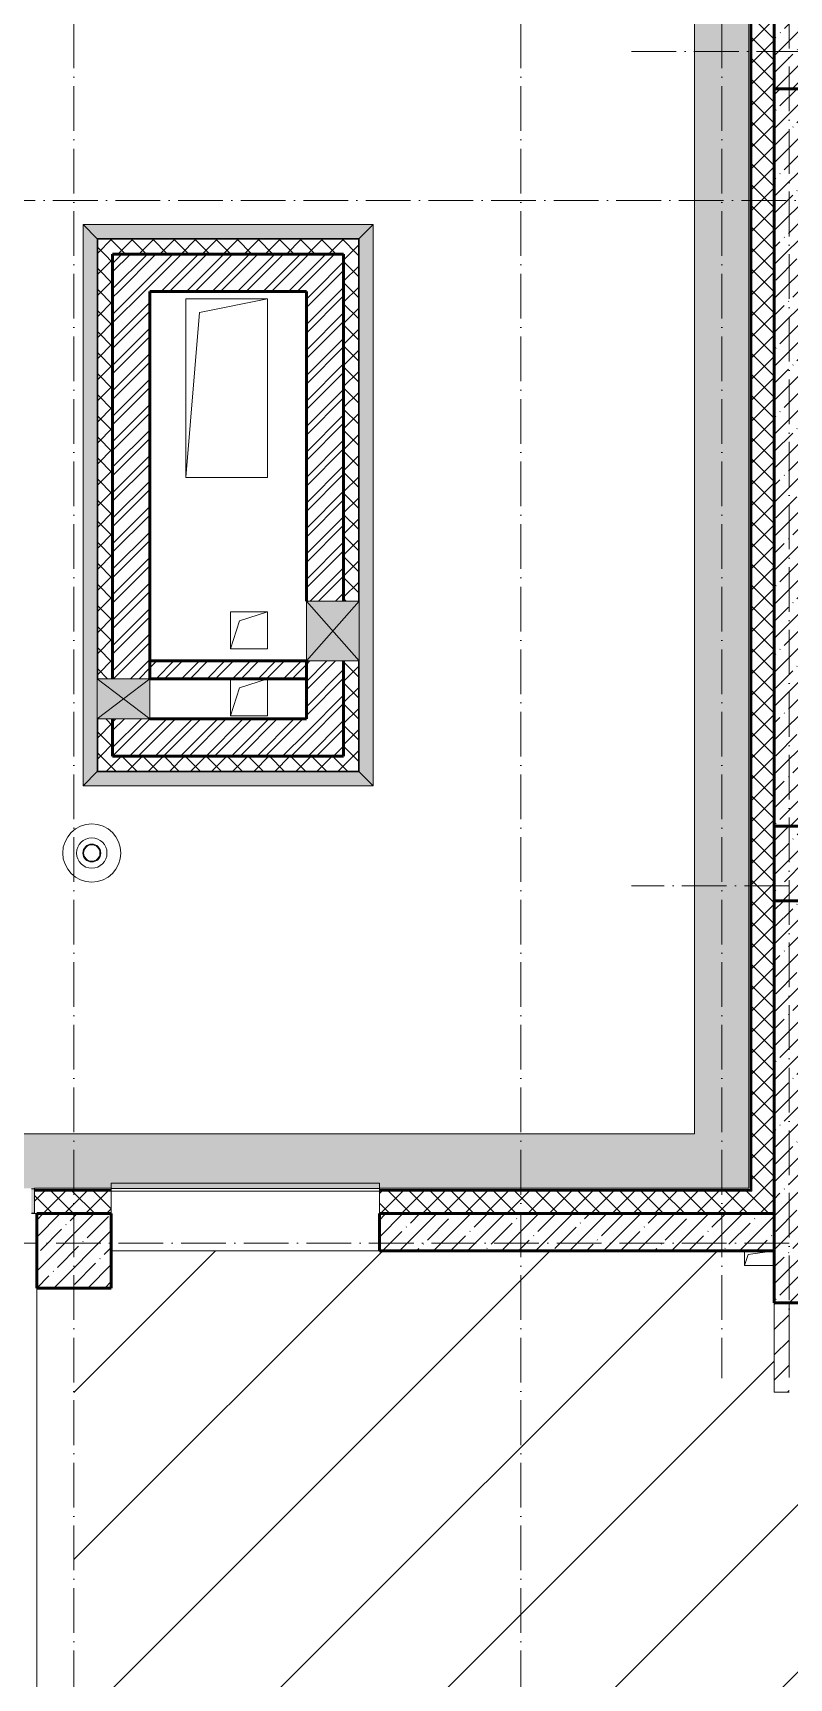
# Model space of a CAD drawing. Header units: millimetres. Extents: x -17017 to 628417, y -109036 to 199237.
# Drawn here: x 561793 to 566868, y 155446 to 166490 of the extents above; entities that cross this region are included whole.
import ezdxf

# ---------------------------------------------------------------- set-up
doc = ezdxf.new("R2010")
doc.units = ezdxf.units.MM
doc.linetypes.add('50_200_ШТРИХ_1Т_ш5_п1_п1_', pattern=[700, 500, -100, 0, -100])
for name, color, linetype, lineweight in [('3.1) ЖБ окна 1.2 м', 102, 'Continuous', 30), ('A-DETL-GENF-OTLN', 7, 'Continuous', 9), ('A-FLOR-____-OTLN', 7, 'Continuous', 9), ('A-GENM-____-OTLN', 7, 'Continuous', 9), ('A-GLAZ-____-OTLN', 7, 'Continuous', 9), ('A-WALL-____-MCUT-1', 7, 'Continuous', 9), ('A-WALL-____-MCUT-2', 7, 'Continuous', 50), ('A-WALL-____-OTLN', 7, 'Continuous', 9), ('A-WALL-____-PATT-1', 7, 'Continuous', 9), ('A-WALL-FNSH-MCUT-1', 7, 'Continuous', 9), ('S-COLS-____-MCUT', 7, 'Continuous', 50), ('S-COLS-____-OTLN', 7, 'Continuous', 9), ('S-GRID-____-OTLN-1', 7, '50_200_ШТРИХ_1Т_ш5_п1_п1_', 9), ('стяжа', 7, 'Continuous', 30)]:
    doc.layers.add(name, color=color, linetype=linetype, lineweight=lineweight)
doc.layers.add('A-GLAZ-____-OTLN-1', color=7, linetype='Continuous', lineweight=9, true_color=0xc0c0c0)
pattern_1 = [(45, (516567.8, 90784.41), (-70.71068, 70.71068), []), (135, (516567.8, 90784.41), (-70.71068, -70.71068), [])]
pattern_2 = [(45, (516567.8, 90784.41), (-114.04925, 114.04925), []), (45, (516681.85, 90784.41), (-114.04925, 114.04925), [201.612, -40.322, 3.353, -36.97])]
pattern_3 = [(45, (516567.8, 90784.41), (-85.53659, 85.53659), []), (45, (516624.82, 90784.41), (-85.53659, 85.53659), [])]

# ---------------------------------------------------------------- blocks, each defined once
blk = doc.blocks.new('BSC_Колонна _Прямоугольная - 500х800-V75-АР1_План отверстий 2 этажа в осях 1-64_Ю-ЯЯ')
at = {"layer": 'S-COLS-____-OTLN'}
h = blk.add_hatch(dxfattribs=at)
h.set_pattern_fill('FP_87', color=256, style=0, pattern_type=2)
h.set_pattern_definition([(315, (-75581.04, 50600), (114.04925, 114.04925), []), (315, (-75581.04, 50485.95), (114.04925, 114.04925), [201.613, -40.323, 3.353, -36.97])])
h.paths.add_polyline_path([(-250, -400), (250, -400), (250, 400), (-250, 400)], flags=0)
at = {"layer": 'S-COLS-____-MCUT'}
for p, q in [((250, 400), (-250, 400)), ((-250, 400), (-250, -400)), ((250, -400), (250, 400)), ((-250, -400), (250, -400))]:
    blk.add_line(p, q, dxfattribs=at)
blk = doc.blocks.new('BSC_Колонна _Прямоугольная - 500х800-V76-АР1_План отверстий 2 этажа в осях 1-64_Ю-ЯЯ')
at = {"layer": 'S-COLS-____-OTLN'}
h = blk.add_hatch(dxfattribs=at)
h.set_pattern_fill('FP_88', color=256, style=0, pattern_type=2)
h.set_pattern_definition([(315, (-70131.04, 50600), (114.04925, 114.04925), []), (315, (-70131.04, 50485.95), (114.04925, 114.04925), [201.613, -40.323, 3.353, -36.97])])
h.paths.add_polyline_path([(-250, -400), (250, -400), (250, 400), (-250, 400)], flags=0)
at = {"layer": 'S-COLS-____-MCUT'}
for p, q in [((250, 400), (-250, 400)), ((-250, 400), (-250, -400)), ((250, -400), (250, 400)), ((-250, -400), (250, -400))]:
    blk.add_line(p, q, dxfattribs=at)
blk = doc.blocks.new('BSC_Колонна _Прямоугольная - 500х500-V149-АР1_План отверстий 2 этажа в осях 1-64_Ю-ЯЯ')
at = {"layer": 'S-COLS-____-OTLN'}
h = blk.add_hatch(dxfattribs=at)
h.set_pattern_fill('FP_163', color=256, style=0, pattern_type=2)
h.set_pattern_definition([(45, (-45500, -67531.04), (-114.04925, 114.04925), []), (45, (-45385.95, -67531.04), (-114.04925, 114.04925), [201.613, -40.323, 3.353, -36.97])])
h.paths.add_polyline_path([(-250, -250), (250, -250), (250, 250), (-250, 250), (-250, 187)], flags=0)
at = {"layer": 'S-COLS-____-MCUT'}
for p, q in [((250, 250), (-250, 250)), ((-250, 250), (-250, -250)), ((250, -250), (250, 250)), ((-250, -250), (250, -250))]:
    blk.add_line(p, q, dxfattribs=at)
blk = doc.blocks.new('Отлив_СКБ - Отлив витража_СФТК-31884011-АР1_План отверстий 2 этажа в осях 1-64_Ю-ЯЯ')
at = {"layer": 'A-GLAZ-____-OTLN-1'}
for points in [[(1800, 2), (1800, 37), (0, 37), (0, 2), (1715, 2)], [(1715, 0), (1800, 0), (1800, 2), (0, 2), (0, 0)]]:
    blk.add_hatch(color=256, dxfattribs=at).paths.add_polyline_path(points, flags=0)
at = {"layer": 'A-GLAZ-____-OTLN'}
for p, q in [((0, 3), (0, 37)), ((1800, 37), (0, 37)), ((0, 2), (1800, 2)), ((1800, 37), (1800, 3)), ((1800, 0), (0, 0))]:
    blk.add_line(p, q, dxfattribs=at)
blk = doc.blocks.new('Кровельный аэратор - 143_Кровельный аэратор-15605992-АР1_План отверстий 2 этажа в осях 1-64_Ю-ЯЯ')
at = {"layer": 'A-GENM-____-OTLN'}
for radius, start, end in [(195, 360, 180), (195, 180, 360), (102, 360, 180), (102, 180, 360), (60, 360, 180), (60, 180, 360), (55, 360, 180), (55, 180, 360)]:
    blk.add_arc((0, 0), radius, start, end, dxfattribs=at)
blk = doc.blocks.new('Отлив_СКБ1 - Отлив_ТШ 50-30087073-АР1_План отверстий 2 этажа в осях 1-64_Ю-ЯЯ')
at = {"layer": 'A-GLAZ-____-OTLN-1'}
for points in [[(4965, 0), (4965, -2), (4985, -2), (4985, 0)], [(4965, -2), (4965, -165), (4985, -165), (4985, -2)], [(4965, -165), (4965, -170), (4450, -170), (4450, -204), (2650, -204), (2650, -170), (170, -170), (535, -535), (5180, -535), (5180, -170), (4985, -170), (4985, -165)]]:
    blk.add_hatch(color=256, dxfattribs=at).paths.add_polyline_path(points, flags=0)
at = {"layer": 'A-GLAZ-____-OTLN'}
for p, q in [((4965, 0), (4985, 0)), ((4985, -2), (4965, -2)), ((4985, -165), (4965, -165)), ((4985, -165), (4965, -165)), ((5180, -170), (5180, -535)), ((535, -535), (5180, -535))]:
    blk.add_line(p, q, dxfattribs=at)
blk = doc.blocks.new('Отлив_СКБ1 - Отлив_ТШ 50-30087418-АР1_План отверстий 2 этажа в осях 1-64_Ю-ЯЯ')
at = {"layer": 'A-GLAZ-____-OTLN-1'}
h = blk.add_hatch(color=256, dxfattribs=at)
h.paths.add_polyline_path([(17305, -170), (33, -170), (33, -535), (16940, -535), (17192, -283)], flags=0)
h.paths.add_polyline_path([(11, -283), (11, -170), (0, -170), (0, -535), (11, -535)], flags=0)
at = {"layer": 'A-GLAZ-____-OTLN'}
blk.add_line((33, -535), (16940, -535), dxfattribs=at)
blk = doc.blocks.new('AR_Отверстие прямоугольное _в плите_ - AR_Отверстие прямоугольное _в плите_-30510712-АР1_План отверстий 2 этажа в осях 1-64_Ю-ЯЯ')
at = {"layer": 'A-GENM-____-OTLN'}
for p, q in [((-100, 50), (-100, -50)), ((-100, -50), (-75, 25)), ((-75, 25), (100, 50)), ((-100, -50), (100, -50))]:
    blk.add_line(p, q, dxfattribs=at)
blk = doc.blocks.new('AR_Отверстие прямоугольное _в плите_ - AR_Отверстие прямоугольное _в плите_-V184-АР1_План отверстий 2 этажа в осях 1-64_Ю-ЯЯ')
at = {"layer": 'A-GENM-____-OTLN'}
for p, q in [((-125, 125), (-125, -125)), ((-63, 63), (125, 125)), ((125, -125), (125, 125)), ((-125, -125), (-63, 63)), ((-125, -125), (125, -125))]:
    blk.add_line(p, q, dxfattribs=at)
blk = doc.blocks.new('AR_Отверстие прямоугольное _в плите_ - AR_Отверстие прямоугольное _в плите_-V186-АР1_План отверстий 2 этажа в осях 1-64_Ю-ЯЯ')
at = {"layer": 'A-GENM-____-OTLN'}
for p, q in [((125, 125), (-125, 125)), ((-125, 125), (-125, -125)), ((-63, 63), (125, 125)), ((125, -125), (125, 125)), ((-125, -125), (-63, 63)), ((-125, -125), (125, -125))]:
    blk.add_line(p, q, dxfattribs=at)
blk = doc.blocks.new('AR_Отверстие прямоугольное _в плите_ - AR_Отверстие прямоугольное _в плите_-30602876-АР1_План отверстий 2 этажа в осях 1-64_Ю-ЯЯ')
at = {"layer": 'A-GENM-____-OTLN'}
for p, q in [((275, 600), (-275, 600)), ((-275, 600), (-275, -600)), ((-183, 508), (275, 600)), ((275, -600), (275, 600)), ((-275, -600), (-183, 508)), ((-275, -600), (275, -600))]:
    blk.add_line(p, q, dxfattribs=at)
blk = doc.blocks.new('AR_Отверстие прямоугольное _в стене__БезПР - AR_Отверстие прямоугольное _в стене__БезПР-31944103-АР1_План отверстий 2 этажа в осях 1-64_Ю-ЯЯ')
at = {"layer": 'A-GLAZ-____-OTLN'}
blk.add_hatch(color=256, dxfattribs=at).paths.add_polyline_path([(-135, 230), (-135, -125), (135, -125), (135, 230)], flags=0)
at = {"layer": 'A-DETL-GENF-OTLN'}
for p, q in [((-135, -125), (-135, 230)), ((-135, 230), (135, 230)), ((135, 230), (-135, -125)), ((-135, 230), (135, -125)), ((135, 230), (-135, 230)), ((-135, 230), (-135, -125)), ((135, 230), (135, -125)), ((135, -125), (135, 230)), ((135, -125), (-135, -125)), ((-135, -125), (135, -125))]:
    blk.add_line(p, q, dxfattribs=at)
blk = doc.blocks.new('AR_Отверстие прямоугольное _в стене_ - AR_Отверстие прямоугольное _в стене__ОВ-32491768-АР1_План отверстий 2 этажа в осях 1-64_Ю-ЯЯ')
at = {"layer": 'A-GLAZ-____-OTLN'}
blk.add_hatch(color=256, dxfattribs=at).paths.add_polyline_path([(200, 230), (-200, 230), (-200, -125), (200, -125)], flags=0)
at = {"layer": 'A-DETL-GENF-OTLN'}
for p, q in [((-200, -125), (-200, 230)), ((-200, 230), (200, 230)), ((200, 230), (-200, -125)), ((-200, 230), (200, -125)), ((200, 230), (-200, 230)), ((-200, 230), (-200, -125)), ((200, 230), (200, -125)), ((200, -125), (200, 230)), ((200, -125), (-200, -125)), ((-200, -125), (200, -125))]:
    blk.add_line(p, q, dxfattribs=at)
blk = doc.blocks.new('Отлив_СКБ1 - Отлив_Шахты-32492919-АР1_План отверстий 2 этажа в осях 1-64_Ю-ЯЯ')
at = {"layer": 'A-GLAZ-____-OTLN-1'}
blk.add_hatch(color=256, dxfattribs=at).paths.add_polyline_path([(1653, 103), (1749, 199), (-199, 199), (-103, 103), (-103, 105), (1653, 105)], flags=0)
at = {"layer": 'A-GLAZ-____-OTLN'}
for p, q in [((-103, 103), (-199, 199)), ((1749, 199), (-199, 199)), ((1749, 199), (1653, 103))]:
    blk.add_line(p, q, dxfattribs=at)
blk = doc.blocks.new('Отлив_СКБ1 - Отлив_Шахты-32489101-АР1_План отверстий 2 этажа в осях 1-64_Ю-ЯЯ')
at = {"layer": 'A-GLAZ-____-OTLN-1'}
blk.add_hatch(color=256, dxfattribs=at).paths.add_polyline_path([(3569, 199), (-199, 199), (-103, 103), (-103, 105), (3473, 105), (3473, 103), (3475, 105)], flags=0)
at = {"layer": 'A-GLAZ-____-OTLN'}
for p, q in [((-103, 103), (-199, 199)), ((3569, 199), (-199, 199)), ((3569, 199), (3473, 103))]:
    blk.add_line(p, q, dxfattribs=at)
blk = doc.blocks.new('2этаж')
at = {"layer": 'S-GRID-____-OTLN-1', "color": 251, "ltscale": 0.6, "true_color": 0x636466}
for p, q in [((29908.3, 549908.8), (29908.3, 512083.3)), ((32908.3, 549908.8), (32908.3, 511907.5)), ((34258.3, 549908.8), (34258.3, 525691.4)), ((34708.3, 549620.5), (34708.3, 525691.4)), ((33650.4, 534597), (88482.7, 534597)), ((18845.8, 533597), (88482.7, 533597)), ((88482.7, 528997), (33650.4, 528997)), ((88482.7, 526597), (-20260.4, 526597))]:
    blk.add_line(p, q, dxfattribs=at)

msp = doc.modelspace()

# ---------------------------------------------------------------- hatches: boundary and pattern name
at = {"layer": 'A-WALL-____-PATT-1'}
h = msp.add_hatch(dxfattribs=at)
h.set_pattern_fill('FP_1', color=256, style=0, pattern_type=2)
h.set_pattern_definition(pattern_1)
h.paths.add_polyline_path([(566618, 158565), (566768, 158565), (566768, 176695), (566618, 176695), (566618, 158715)], flags=0)
h = msp.add_hatch(dxfattribs=at)
h.set_pattern_fill('FP_13', color=256, style=0, pattern_type=2)
h.set_pattern_definition(pattern_2)
h.paths.add_polyline_path([(567018, 161165), (567018, 166115), (566768, 166115), (566768, 161165)], flags=0)
h = msp.add_hatch(dxfattribs=at)
h.set_pattern_fill('FP_1', color=256, style=0, pattern_type=2)
h.set_pattern_definition(pattern_1)
h.paths.add_polyline_path([(563878, 165005), (563978, 165005), (563978, 165105), (562228, 165105), (562228, 165005), (563391, 165005)], flags=0)
h = msp.add_hatch(dxfattribs=at)
h.set_pattern_fill('FP_1', color=256, style=0, pattern_type=2)
h.set_pattern_definition(pattern_1)
h.paths.add_polyline_path([(562328, 161635), (562328, 161885), (562228, 161885), (562228, 161635)], flags=0)
h.paths.add_polyline_path([(562228, 162155), (562328, 162155), (562328, 165005), (562228, 165005), (562228, 162539)], flags=0)
h = msp.add_hatch(dxfattribs=at)
h.set_pattern_fill('FP_3', color=256, style=0, pattern_type=2)
h.set_pattern_definition(pattern_3)
h.paths.add_polyline_path([(562508, 164755), (563878, 164755), (563878, 165005), (562328, 165005), (562328, 164755)], flags=0)
h = msp.add_hatch(dxfattribs=at)
h.set_pattern_fill('FP_1', color=256, style=0, pattern_type=2)
h.set_pattern_definition(pattern_1)
h.paths.add_polyline_path([(563878, 161535), (563978, 161535), (563978, 162275), (563878, 162275), (563878, 161635)], flags=0)
h.paths.add_polyline_path([(563978, 162675), (563978, 165005), (563878, 165005), (563878, 162675), (563942, 162675)], flags=0)
h = msp.add_hatch(dxfattribs=at)
h.set_pattern_fill('FP_3', color=256, style=0, pattern_type=2)
h.set_pattern_definition(pattern_3)
h.paths.add_polyline_path([(562508, 162155), (562578, 162155), (562578, 164755), (562328, 164755), (562328, 162155)], flags=0)
h = msp.add_hatch(dxfattribs=at)
h.set_pattern_fill('FP_3', color=256, style=0, pattern_type=2)
h.set_pattern_definition(pattern_3)
h.paths.add_polyline_path([(563833, 161635), (563878, 161635), (563878, 162275), (563628, 162275), (563628, 161635)], flags=0)
h.paths.add_polyline_path([(563628, 162675), (563878, 162675), (563878, 164755), (563628, 164755), (563628, 164153)], flags=0)
h = msp.add_hatch(dxfattribs=at)
h.set_pattern_fill('FP_3', color=256, style=0, pattern_type=2)
h.set_pattern_definition(pattern_3)
h.paths.add_polyline_path([(563628, 162155), (563628, 162275), (562578, 162275), (562578, 162155), (563391, 162155)], flags=0)
h = msp.add_hatch(dxfattribs=at)
h.set_pattern_fill('FP_3', color=256, style=0, pattern_type=2)
h.set_pattern_definition(pattern_3)
h.paths.add_polyline_path([(562508, 161635), (563628, 161635), (563628, 161885), (562328, 161885), (562328, 161635)], flags=0)
h = msp.add_hatch(dxfattribs=at)
h.set_pattern_fill('FP_1', color=256, style=0, pattern_type=2)
h.set_pattern_definition(pattern_1)
h.paths.add_polyline_path([(563391, 161535), (563878, 161535), (563878, 161635), (562228, 161635), (562228, 161535), (562508, 161535)], flags=0)
h = msp.add_hatch(dxfattribs=at)
h.set_pattern_fill('FP_13', color=256, style=0, pattern_type=2)
h.set_pattern_definition(pattern_2)
h.paths.add_polyline_path([(567018, 157965), (567018, 160665), (566768, 160665), (566768, 157965), (566926, 157965)], flags=0)
h = msp.add_hatch(dxfattribs=at)
h.set_pattern_fill('FP_1', color=256, style=0, pattern_type=2)
h.set_pattern_definition(pattern_1)
h.paths.add_polyline_path([(566043, 158565), (566618, 158565), (566618, 158715), (564118, 158715), (564118, 158565)], flags=0)
h.paths.add_polyline_path([(562066, 158565), (562318, 158565), (562318, 158715), (561803, 158715), (561803, 158565), (561845, 158565)], flags=0)
h = msp.add_hatch(dxfattribs=at)
h.set_pattern_fill('FP_13', color=256, style=0, pattern_type=2)
h.set_pattern_definition(pattern_2)
h.paths.add_polyline_path([(566768, 158315), (566768, 158565), (564118, 158565), (564118, 158315), (566043, 158315)], flags=0)
h = msp.add_hatch(dxfattribs=at)
h.set_pattern_fill('FP_4', color=256, style=0, pattern_type=2)
h.set_pattern_definition([(45, (516567.8, 90784.41), (-84.85281, 84.85281), [])])
h.paths.add_polyline_path([(566868, 157365), (566868, 157965), (566768, 157965), (566768, 157365)], flags=0)
at = {"layer": 'стяжа'}
h = msp.add_hatch(dxfattribs=at)
h.set_pattern_fill('ANSI31', color=5, scale=250)
h.set_pattern_definition([(45, (473308.1, 27070.75), (-561.266, 561.266), [])])
h.paths.add_polyline_path([(591008, 160665), (590468, 160665), (585768, 160665), (585268, 160665), (585068, 160665), (585068, 160215), (584842, 160215), (584842, 160209), (584394, 160209), (584268, 160215), (584268, 160665), (580818, 160665), (580818, 160165), (580318, 160165), (580318, 158465), (580818, 158465), (580818, 157965), (580318, 157965), (579818, 157965), (578518, 157965), (577518, 157965), (576518, 157965), (576019, 157965), (575819, 157965), (575368, 157965), (573668, 157965), (573668, 157165), (573393, 157165), (572493, 157165), (572218, 157165), (572218, 157965), (570868, 157965), (570369, 157965), (570169, 157965), (569718, 157965), (569368, 157965), (569368, 157365), (569268, 157365), (569218, 157365), (569218, 157465), (568118, 157465), (568118, 157365), (567818, 157365), (566868, 157365), (566768, 157365), (566768, 157965), (566768, 158215), (566568, 158215), (566568, 158315), (564118, 158315), (562318, 158315), (562318, 158065), (562068, 158065), (562068, 153965), (562318, 153965), (562643, 153965), (562643, 153971), (562718, 153971), (563153, 153965), (564003, 153965), (564343, 153965), (564343, 153971), (564412, 153971), (564418, 153971), (564493, 153971), (564818, 153965), (565318, 153965), (566943, 153965), (566943, 153971), (567018, 153971), (567024, 153971), (567093, 153971), (567178, 153965), (567578, 153965), (567718, 153965), (567718, 153971), (567793, 153971), (567943, 153965), (567943, 153971), (568018, 153971), (568198, 153965), (568498, 153965), (568718, 153965), (568718, 153971), (568793, 153971), (568943, 153965), (568943, 153971), (569018, 153971), (569718, 153965), (569718, 153971), (569793, 153971), (569943, 153965), (569943, 153971), (570018, 153971), (570718, 153965), (570718, 153971), (570818, 153971), (570818, 153965), (571318, 153965), (571643, 153965), (571643, 153971), (571718, 153971), (572068, 153965), (572918, 153965), (573343, 153965), (573343, 153971), (573412, 153971), (573418, 153971), (573493, 153971), (573818, 153965), (574318, 153965), (574818, 153965), (575318, 153965), (577043, 153965), (577043, 153971), (577118, 153971), (577124, 153971), (577148, 153965), (577118, 153965), (577118, 153925), (577123, 153925), (577123, 153765), (578918, 153765), (578918, 153834), (578918, 153896), (578918, 153971), (578993, 153971), (579818, 153965), (580318, 153965), (580843, 153965), (580843, 153971), (580918, 153971), (580924, 153971), (580993, 153971), (581643, 153965), (581893, 153965), (581993, 153965), (581993, 153971), (582062, 153971), (582068, 153971), (582143, 153971), (583268, 153965), (583718, 153965), (585318, 153965), (585818, 153965), (588143, 153965), (588143, 153971), (588218, 153971), (588224, 153971), (588293, 153971), (589818, 153965), (589818, 153971), (589893, 153971), (591008, 153967)])
h.paths.add_polyline_path([(585268, 157965), (585268, 158465), (585768, 158465), (585768, 157965)], flags=16)
h.paths.add_polyline_path([(586618, 152065), (586612, 152065), (586612, 152140), (586618, 153765), (585818, 153765), (585818, 153715), (585318, 153715), (583718, 153715), (583518, 153715), (583518, 146465), (583518, 146215), (584518, 146215), (585568, 146215), (585568, 148065), (585568, 149615), (585568, 149865), (586618, 149865), (586618, 150390), (586612, 150390), (586612, 150465)])
h.paths.add_polyline_path([(591018, 153765), (589893, 153765), (589893, 153759), (589818, 153759), (588293, 153764), (588293, 153759), (588224, 153759), (588218, 153759), (588143, 153759), (587618, 153762), (587618, 153690), (587618, 152840), (587618, 152265), (587518, 152265), (587468, 152265), (587018, 152265), (586968, 152265), (586818, 152265), (586818, 152140), (586824, 152140), (586824, 152065), (586818, 150465), (586824, 150465), (586824, 150390), (586818, 149865), (591018, 149865)])

# ---------------------------------------------------------------- linework, layer by layer
at = {"layer": 'A-FLOR-____-OTLN'}
for p, q in [((562818, 164705), (563368, 164705)), ((562818, 163505), (562818, 164705)), ((563368, 164705), (563368, 163505)), ((563368, 163505), (562818, 163505)), ((563118, 162605), (563368, 162605)), ((563118, 162355), (563118, 162605)), ((563368, 162605), (563368, 162355)), ((563368, 162355), (563118, 162355)), ((563118, 161905), (563118, 162155)), ((563368, 162155), (563368, 161905)), ((563368, 161905), (563118, 161905)), ((561818, 158065), (561818, 153965))]:
    msp.add_line(p, q, dxfattribs=at)
at = {"layer": 'A-WALL-____-MCUT-1'}
for p, q in [((566606, 176715), (566606, 158727)), ((566612, 176715), (566612, 158721)), ((562225, 165110), (562223, 165110)), ((562223, 165110), (562223, 165108)), ((562225, 165110), (562225, 162155)), ((563983, 165110), (563981, 165110)), ((563981, 162675), (563981, 165110)), ((563983, 165108), (563983, 165110)), ((563983, 165108), (562223, 165108)), ((562225, 165105), (562223, 165105)), ((563978, 165105), (562228, 165105)), ((562228, 165105), (562228, 162155)), ((563978, 162675), (563978, 165105)), ((563983, 165105), (563981, 165105)), ((563978, 161535), (563978, 162275)), ((563981, 161530), (563981, 162275)), ((562225, 161885), (562225, 161530)), ((562228, 161885), (562228, 161535)), ((562223, 161535), (562225, 161535)), ((562223, 161532), (563983, 161532)), ((562223, 161532), (562223, 161530)), ((562223, 161530), (562225, 161530)), ((562228, 161535), (563978, 161535)), ((563978, 161532), (563978, 161530)), ((563981, 161530), (563983, 161530)), ((563983, 161530), (563983, 161532)), ((562318, 158727), (561803, 158727)), ((562318, 158721), (561803, 158721)), ((561803, 158715), (561803, 158565)), ((562318, 158565), (562318, 158715)), ((566606, 158727), (564118, 158727)), ((566612, 158721), (564118, 158721)), ((564118, 158715), (564118, 158565)), ((561803, 158565), (561818, 158565))]:
    msp.add_line(p, q, dxfattribs=at)
at = {"layer": 'A-WALL-____-MCUT-2'}
for p, q in [((566768, 166115), (566768, 161165)), ((563878, 165005), (562328, 165005)), ((562328, 162155), (562328, 165005)), ((563878, 165005), (563878, 162675)), ((562578, 164755), (563628, 164755)), ((562578, 164755), (562578, 162155)), ((563628, 164755), (563628, 162675)), ((563628, 162275), (562578, 162275)), ((563628, 161885), (563628, 162275)), ((563878, 161635), (563878, 162275)), ((562578, 162155), (563628, 162155)), ((562328, 161885), (562328, 161635)), ((563628, 161885), (562578, 161885)), ((562328, 161635), (563878, 161635)), ((566768, 160665), (566768, 157965)), ((564118, 158565), (566768, 158565)), ((564118, 158565), (564118, 158315)), ((564118, 158315), (566768, 158315)), ((566768, 157965), (569718, 157965))]:
    msp.add_line(p, q, dxfattribs=at)
at = {"layer": 'A-WALL-____-OTLN'}
for p, q in [((562318, 158715), (564118, 158715)), ((564118, 158315), (562318, 158315))]:
    msp.add_line(p, q, dxfattribs=at)
at = {"layer": 'A-WALL-FNSH-MCUT-1'}
for p, q in [((566618, 158715), (566618, 176715)), ((566598, 176078), (566598, 158735)), ((563981, 165110), (562225, 165110)), ((562223, 165108), (562223, 162155)), ((563983, 162675), (563983, 165108)), ((563983, 161532), (563983, 162275)), ((562223, 161885), (562223, 161532)), ((562225, 161530), (563981, 161530)), ((562318, 158735), (561803, 158735)), ((561803, 158735), (561803, 158715)), ((561803, 158715), (562318, 158715)), ((562318, 158715), (562318, 158735)), ((566598, 158735), (564118, 158735)), ((564118, 158735), (564118, 158715)), ((564118, 158715), (566618, 158715)), ((566768, 157965), (566768, 157365)), ((566868, 157465), (566868, 157965)), ((566768, 157365), (566868, 157365))]:
    msp.add_line(p, q, dxfattribs=at)

# ---------------------------------------------------------------- block references
at = {"layer": '3.1) ЖБ окна 1.2 м'}
msp.add_blockref('2этаж', (532159, -368232), dxfattribs=at)
at = {"layer": 'A-GENM-____-OTLN'}
for name, p in [('AR_Отверстие прямоугольное _в плите_ - AR_Отверстие прямоугольное _в плите_-30602876-АР1_План отверстий 2 этажа в осях 1-64_Ю-ЯЯ', (563093, 164105)), ('AR_Отверстие прямоугольное _в плите_ - AR_Отверстие прямоугольное _в плите_-V186-АР1_План отверстий 2 этажа в осях 1-64_Ю-ЯЯ', (563243, 162480)), ('AR_Отверстие прямоугольное _в плите_ - AR_Отверстие прямоугольное _в плите_-V184-АР1_План отверстий 2 этажа в осях 1-64_Ю-ЯЯ', (563243, 162030)), ('Кровельный аэратор - 143_Кровельный аэратор-15605992-АР1_План отверстий 2 этажа в осях 1-64_Ю-ЯЯ', (562188, 160985)), ('AR_Отверстие прямоугольное _в плите_ - AR_Отверстие прямоугольное _в плите_-30510712-АР1_План отверстий 2 этажа в осях 1-64_Ю-ЯЯ', (566668, 158265))]:
    msp.add_blockref(name, p, dxfattribs=at)
at = {"layer": 'A-GLAZ-____-OTLN'}
for name, p, rotation in [('Отлив_СКБ1 - Отлив_ТШ 50-30087418-АР1_План отверстий 2 этажа в осях 1-64_Ю-ЯЯ', (566768, 176040), 269.999999999998), ('Отлив_СКБ1 - Отлив_Шахты-32489101-АР1_План отверстий 2 этажа в осях 1-64_Ю-ЯЯ', (562328, 161635), 89.99999999999986), ('Отлив_СКБ1 - Отлив_Шахты-32489101-АР1_План отверстий 2 этажа в осях 1-64_Ю-ЯЯ', (563878, 165005), 269.9999999999998), ('AR_Отверстие прямоугольное _в стене_ - AR_Отверстие прямоугольное _в стене__ОВ-32491768-АР1_План отверстий 2 этажа в осях 1-64_Ю-ЯЯ', (563753, 162475), 270), ('AR_Отверстие прямоугольное _в стене__БезПР - AR_Отверстие прямоугольное _в стене__БезПР-31944103-АР1_План отверстий 2 этажа в осях 1-64_Ю-ЯЯ', (562453, 162020), 90), ('Отлив_СКБ1 - Отлив_Шахты-32492919-АР1_План отверстий 2 этажа в осях 1-64_Ю-ЯЯ', (563878, 161635), 180), ('Отлив_СКБ1 - Отлив_ТШ 50-30087073-АР1_План отверстий 2 этажа в осях 1-64_Ю-ЯЯ', (566768, 158565), 180)]:
    msp.add_blockref(name, p, dxfattribs=dict(at, rotation=rotation))
for name, p in [('Отлив_СКБ1 - Отлив_Шахты-32492919-АР1_План отверстий 2 этажа в осях 1-64_Ю-ЯЯ', (562328, 165005)), ('Отлив_СКБ - Отлив витража_СФТК-31884011-АР1_План отверстий 2 этажа в осях 1-64_Ю-ЯЯ', (562318, 158732))]:
    msp.add_blockref(name, p, dxfattribs=at)
at = {"layer": 'S-COLS-____-OTLN', "rotation": 89.9999999999999}
for name, p in [('BSC_Колонна _Прямоугольная - 500х800-V75-АР1_План отверстий 2 этажа в осях 1-64_Ю-ЯЯ', (567168, 166365)), ('BSC_Колонна _Прямоугольная - 500х800-V76-АР1_План отверстий 2 этажа в осях 1-64_Ю-ЯЯ', (567168, 160915))]:
    msp.add_blockref(name, p, dxfattribs=at)
at = {"layer": 'S-COLS-____-OTLN'}
msp.add_blockref('BSC_Колонна _Прямоугольная - 500х500-V149-АР1_План отверстий 2 этажа в осях 1-64_Ю-ЯЯ', (562068, 158315), dxfattribs=at)

doc.saveas('drawing.dxf')
